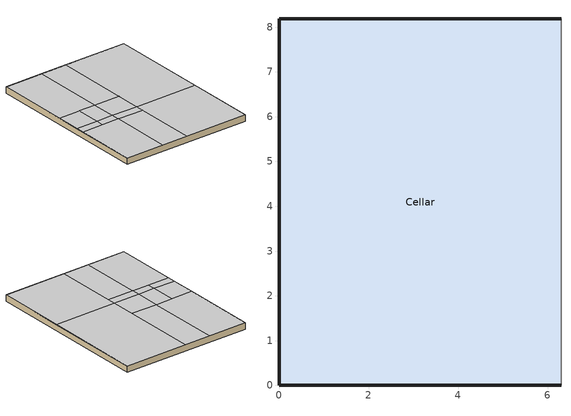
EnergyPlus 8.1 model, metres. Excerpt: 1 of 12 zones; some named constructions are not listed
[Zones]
Cellar
 floor ground (FLOOR_RandomU): 0,8.19 6.3,8.19 6.3,0 0,0 z-0.3
 wall outside (FILLED_CAVITY_RandomU): 6.3,8.19 0,8.19 0,0 6.3,0 z-0.3:0
 wall adiabatic (FILLED_CAVITY_RandomU): 6.3,0 6.3,8.19 z-0.3:0
 ceiling to Dining (Suspended_Wooden_Ceiling): 3.2,8.19 3.2,3.4 6.3,3.4 6.3,8.19 z0
 ceiling to Hall (Suspended_Wooden_Ceiling): 0,3 0,0 1.9,0 1.9,3 z0; 1.9,4.59 1.9,3.4 3.2,3.4 3.2,4.59 z0; 1.07,3.4 1.07,3 1.9,3 1.9,3.4 z0; 1.07,4.59 1.07,3.4 1.9,3.4 1.9,4.59 z0
 ceiling to Living (Suspended_Wooden_Ceiling): 3.2,3.4 3.2,0 6.3,0 6.3,3.4 z0; 1.9,3.4 1.9,3 3.2,3 3.2,3.4 z0; 1.9,3 1.9,0 3.2,0 3.2,3 z0
 ceiling to Kitchen (Suspended_Wooden_Ceiling): 0,8.19 0,4.59 1.9,4.59 1.9,8.19 z0; 1.9,8.19 1.9,4.59 3.2,4.59 3.2,8.19 z0
 ceiling to Staircase (Suspended_Wooden_Ceiling): 0,3.4 0,3 1.07,3 1.07,3.4 z0; 0,4.59 0,3.4 1.07,3.4 1.07,4.59 z0
[Material]
Concrete_0.01: Rough, 0.01, 1.6, 2300, 850, 0.9, 0.7, 0.7
AirGap_0.1: Rough, 0.1, 0.02485, 1.204, 1004, 0.9, 0.7, 0.7
Gypsum_0.01: Rough, 0.01, 0.2, 850, 850, 0.9, 0.6, 0.7
Spruce_0.05: Rough, 0.05, 0.09, 455, 1500, 0.9, 0.7, 0.7
Spruce_0.0125: Rough, 0.0125, 0.09, 455, 1500, 0.9, 0.7, 0.7
AirGapRoof_0.0001: Rough, 0.237656, 0.02485, 1.204, 1004, 0.9, 0.7, 0.7
[Construction]
Suspended_Wooden_Ceiling: Spruce_0.05, AirGap_0.1, Gypsum_0.01
LoftCeiling_RandomU: Gypsum_0.01, AirGapRoof_0.0001, Spruce_0.0125, Concrete_0.01
[Schedule:Compact]
Doors_AWESOME_Dining_Door_Hall: Control, Through: 12/31, For: AllDays, Until: 24:00, 1
[AirflowNetwork:MultiZone:Surface]
Dining_L4: Dining_L4_Crack, , 1, Constant, , 1, 0, 100, 0, 300000
Dining_door_Hall: Dining_door_Hall_Opening, , 1, Constant, , 1, 0, 100, 0, 300000, Doors_AWESOME_Dining_Door_Hall
Dining_L4_qc010: Dining_L4_qc010_Crack, , 1, Constant, , 1, 0, 100, 0, 300000
Dining_L1_pu: Dining_L1_pu_Crack, Dining_L1_pu_extN, 1, Constant, , 1, 0, 100, 0, 300000
Dining_L1_pd: Dining_L1_pd_Crack, Dining_L1_pd_extN, 1, Constant, , 1, 0, 100, 0, 300000
[AirflowNetwork:MultiZone:Surface:Crack]
Bath1_Floor_Crack; Attic_Floor_Crack: 0.00343165, 0.66, RCC1
Bath1_L2_Crack: 0.00355117, 0.66, RCC1
Bath1_L3_Crack: 0.00330456, 0.66, RCC1
Bath1_L1_pd_Crack; Bedroom3_L3_pu_Crack; Bedroom3_L3_pd_Crack: 0.00152518, 0.66, RCC1
Bath1_L4_pu_Crack; Bath1_L4_pd_Crack: 0.001639, 0.66, RCC1
Bedroom3_Floor_Crack; Cellar_Ceiling_q1_Crack: 0.00288342, 0.66, RCC1
Bedroom3_L1_Crack; Kitchen_L3_qa001_Crack; Staircase_L1_Crack; Hall_L1_qa001_Crack: 0.00141389, 0.66, RCC1
Bedroom3_Floor_qc100_Crack: 0.000929525, 0.66, RCC1
Bedroom3_L1_qc100_Crack: 0.00189067, 0.66, RCC1
Bedroom3_L4_pu_Crack; Bedroom3_L4_pd_Crack; Hall_L4_pu_Crack; Hall_L4_pd_Crack: 0.00182111, 0.66, RCC1
Kitchen_Ceiling_qa100_Crack: 0.00114388, 0.66, RCC1
Kitchen_L1_pd_Crack: 0.00194252, 0.66, RCC1
Kitchen_L4_pu_Crack; Kitchen_L4_pd_Crack: 0.00218533, 0.66, RCC1
Staircase_L2_qc001_Crack; Bedroom1_L4_qc010_Crack; Hall+_L4_Crack: 0.00209124, 0.66, RCC1
Staircase_L4_pu_Crack; Staircase_L4_pd_Crack: 0.00201081, 0.66, RCC1
TopHall+_L4_pu_Crack; TopHall+_L4_pd_Crack: 0.000546333, 0.66, RCC1
Cellar_Ceiling_Crack: 0.00751157, 0.66, RCC1
Cellar_Ceiling_qa100_Crack: 0.00533181, 0.66, RCC1
Cellar_Ceiling_qa010_Crack: 0.000782572, 0.66, RCC1
Cellar_Ceiling_q1_q2_Crack: 0.000263049, 0.66, RCC1
Cellar_Ceiling_q1_qc100_Crack: 0.00197287, 0.66, RCC1
Cellar_Ceiling_q1_qc010_Crack: 0.000166935, 0.66, RCC1
Cellar_Ceiling_qa010_qa010_Crack: 0.000496632, 0.66, RCC1
Cellar_Ceiling_qa010_qb010_Crack: 0.00346011, 0.66, RCC1
Cellar_Ceiling_qa010_qc010_Crack: 0.00236744, 0.66, RCC1
Cellar_Ceiling_q1_qc010_qa010_Crack: 0.000217522, 0.66, RCC1
Cellar_Ceiling_qa010_qa010_qa010_Crack: 0.000647127, 0.66, RCC1
Bedroom2_Floor_Crack: 0.00564544, 0.66, RCC1
Bedroom2_Floor_qa010_Crack: 0.000313003, 0.66, RCC1
Bedroom2_L4_qa001_Crack: 0.00118372, 0.66, RCC1
Bedroom2_Floor_qa010_qc010_Crack: 0.00093901, 0.66, RCC1
Bedroom2_L1_pu_Crack; Bedroom2_L1_pd_Crack; Bedroom1_L3_pu_Crack; Bedroom1_L3_pd_Crack: 0.00229915, 0.66, RCC1
Living_Ceiling_Crack: 0.000123937, 0.66, RCC1
Living_L3_pu_Crack; Living_L3_pd_Crack: 0.00267096, 0.66, RCC1
Bedroom1_Floor_Crack: 0.00186613, 0.66, RCC1
Bedroom1_L1_Crack: 0.0049815, 0.66, RCC1
Bedroom1_L4_Crack; Hall_L2_Crack: 0.00394574, 0.66, RCC1
Bedroom1_Floor_q1_Crack: 0.00104334, 0.66, RCC1
Bedroom1_Floor_qa010_Crack: 0.00041386, 0.66, RCC1
Bedroom1_Floor_qa100_Crack: 0.00470454, 0.66, RCC1
Bedroom1_Floor_q1_qc010_Crack: 0.000139113, 0.66, RCC1
Bedroom1_Floor_qa100_qc010_Crack: 0.000627271, 0.66, RCC1
Hall++_L1_Crack; Hall++_L3_Crack: 0.00170982, 0.66, RCC1
Hall++_Ceiling_Crack: 0.000368712, 0.66, RCC1
Hall+_L1_Crack: 0.00108508, 0.66, RCC1
Hall+_Ceiling_Crack: 0.000663567, 0.66, RCC1
Hall+_L2_qa001_Crack: 0.000526099, 0.66, RCC1
Hall_L3_pu_Crack; Hall_L3_pd_Crack: 0.00115337, 0.66, RCC1
Attic_Floor_qa100_Crack: 0.00381295, 0.66, RCC1
Attic_Floor_qb100_Crack: 0.00879426, 0.66, RCC1
Attic_Floor_qc100_Crack: 0.00517309, 0.66, RCC1
Attic_Floor_qa100_qc010_Crack: 0.000864648, 0.66, RCC1
Attic_Floor_qb100_qc010_Crack: 0.00172436, 0.66, RCC1
Attic_Floor_qa100_qc010_q2_Crack: 0.000654462, 0.66, RCC1
Attic_Floor_qa100_qc010_qc010_Crack: 0.000489423, 0.66, RCC1
Attic_Floor_qa100_qc010_qc100_Crack: 0.00115622, 0.66, RCC1
Attic_PitchCeiling_L1_pu_Crack; Attic_PitchCeiling_L1_pd_Crack; Attic_PitchCeiling_L3_pu_Crack; Attic_PitchCeiling_L3_pd_Crack: 0.00653574, 0.66, RCC1
Attic_Side_L4_pu_Crack: 9.32181e-05, 0.66, RCC1
Attic_Side_L4_pd_Crack: 0.00363551, 0.66, RCC1
Dining_L3_Crack: 0.00407726, 0.66, RCC1
Dining_L4_Crack: 0.00156514, 0.66, RCC1
Dining_L4_qc010_Crack: 0.00473489, 0.66, RCC1
Dining_L1_pu_Crack; Dining_L1_pd_Crack: 0.00188181, 0.66, RCC1
[AirflowNetwork:MultiZone:ExternalNode]
Bath1_L1_window_extN; Bedroom2_L1_window_extN: 3.9, L1
Bath1_L1_pu_extN; Bedroom2_L1_pu_extN: 5.15, L1
Bath1_L1_pd_extN; Bedroom2_L1_pd_extN: 2.65, L1
Bath1_L4_pu_extN; Bedroom3_L4_pu_extN; Staircase_L4_pu_extN; TopHall+_L4_pu_extN: 5.15, L4
Bath1_L4_pd_extN; Bedroom3_L4_pd_extN; TopHall+_L4_pd_extN: 2.65, L4
Bedroom3_L3_window_extN; Bedroom1_L3_window_extN: 3.9, L3
Bedroom3_L3_pu_extN; Bedroom1_L3_pu_extN: 5.15, L3
Bedroom3_L3_pd_extN; Bedroom1_L3_pd_extN: 2.65, L3
Kitchen_L1_window_extN; Dining_L1_window_extN: 1.3, L1
Kitchen_L1_pu_extN; Dining_L1_pu_extN: 2.55, L1
Kitchen_L1_pd_extN; Dining_L1_pd_extN: 0.05, L1
Kitchen_L4_pu_extN; Hall_L4_pu_extN: 2.55, L4
Kitchen_L4_pd_extN; Staircase_L4_pd_extN; Hall_L4_pd_extN: 0.05, L4
TopHall+_L4_window_extN: 3.9, L4
Cellar_L1_extN: 0, L1
Cellar_L3_extN: 0, L3
Cellar_L4_extN: 0, L4
Living_L3_window_extN: 1.3, L3
Living_L3_pu_extN; Hall_L3_pu_extN: 2.55, L3
Living_L3_pd_extN; Hall_L3_pd_extN: 0.05, L3
Hall_L4_window_extN: 1.3, L4
Attic_PitchCeiling_L1_extN: 6.2, L1
Attic_PitchCeiling_L3_extN: 6.2, L3
Attic_PitchCeiling_L1_pu_extN: 7.15, L1
Attic_PitchCeiling_L1_pd_extN: 5.25, L1
Attic_PitchCeiling_L3_pu_extN: 7.15, L3
Attic_PitchCeiling_L3_pd_extN: 5.25, L3
Attic_Side_L4_pu_extN: 7.15, L4
Attic_Side_L4_pd_extN: 5.25043, L4
[AirflowNetwork:MultiZone:Component:DetailedOpening]
Bath1_L1_window_Opening; Bedroom3_L3_window_Opening; Kitchen_L1_window_Opening; TopHall+_L4_window_Opening; Bedroom2_L1_window_Opening; Living_L3_window_Opening; Bedroom1_L3_window_Opening; Hall_L4_window_Opening; Dining_L1_window_Opening: 1e-08, 0.66, HorizontallyPivoted, 0, 2, 0, 0.6, 0, 0, 0, 1, 0.5, 1, 0.33333, 0.66666
Bath1_door_TopHall_Opening; Bedroom3_door_TopHall_Opening; Kitchen_door_Hall_Opening; Staircase_door_TopHall_Opening; Staircase_door_Hall_Opening; Bedroom2_door_TopHall_Opening; Living_door_Hall_Opening; Bedroom1_door_TopHall_Opening; Dining_door_Hall_Opening: 0.009, 0.5, NonPivoted, 0, 2, 0, 0.001, 0, 0, 0, 1, 0.78, 1, 1, 0
[AirflowNetwork:MultiZone:Component:ZoneExhaustFan]
Bath1_L1_pu_ExhaustFan: 0.00152518, 0.66, RCC1
Kitchen_L1_pu_ExhaustFan: 0.00194252, 0.66, RCC1
[AirflowNetwork:MultiZone:Surface:EffectiveLeakageArea]
Cellar_L1_ELA; Cellar_L3_ELA: 0.00945, 1, 4, 0.66
Cellar_L4_ELA: 0.012285, 1, 4, 0.66
Attic_PitchCeiling_L1_ELA; Attic_PitchCeiling_L3_ELA: 0.063, 1, 4, 0.66
